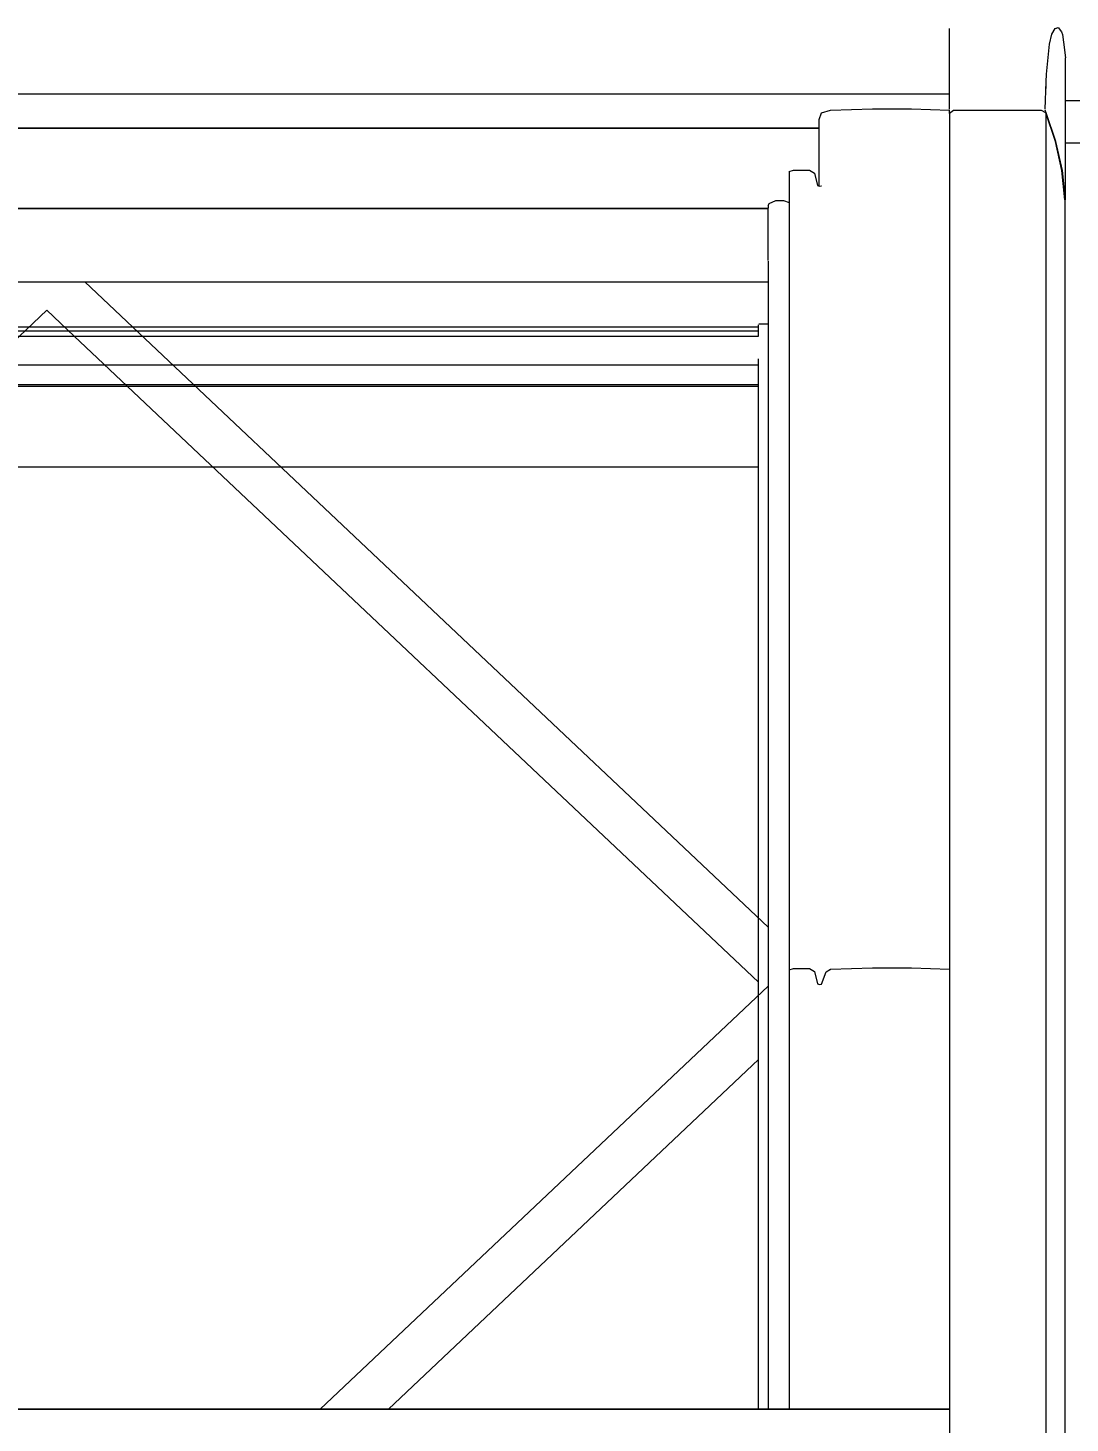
# Model space of a CAD drawing. Header units: metres. Extents: x -3 to 171, y -23 to 41.
# Drawn here: x 1.479 to 1.914, y -3.568 to -2.984 of the extents above; entities that cross this region are included whole.
import ezdxf

# ---------------------------------------------------------------- set-up
doc = ezdxf.new("R2010")
doc.units = ezdxf.units.M
doc.header["$MEASUREMENT"] = 0
doc.set_wipeout_variables(frame=1)
doc.linetypes.add('Achse', pattern=[0.004, 0.002, -0.001, 0, -0.001])
doc.linetypes.add('Wipeout_Contour', pattern=[1, 0, -1])
doc.layers.add('6._Dach PP STG1_1_000 Achsraster', color=7, linetype='Continuous')
doc.layers.add('6._Dach PP STG1_1_325 Dachfenster', color=7, linetype='Continuous')
doc.styles.add('ERSTELLTER_STIL_2', font='')
doc.styles.get('ERSTELLTER_STIL_2').set_extended_font_data('Eurostile')

msp = doc.modelspace()

# ---------------------------------------------------------------- linework, layer by layer
at = {"layer": '6._Dach PP STG1_1_000 Achsraster', "color": 5, "linetype": 'Achse', "lineweight": 0, "ltscale": 1000}
msp.add_line((-1.5, -3), (21, -3), dxfattribs=at)
at = {"layer": '6._Dach PP STG1_1_325 Dachfenster', "color": 7, "linetype": 'Continuous', "lineweight": 13, "ltscale": 1000}
msp.add_line((1.48685, -1.28276), (1.48685, -3.21337), dxfattribs=at)

# ---------------------------------------------------------------- texts
at = {"layer": '6._Dach PP STG1_1_325 Dachfenster', "color": 7, "linetype": 'Continuous', "lineweight": 13, "insert": (1.2986, -3.21414), "char_height": 0.075, "attachment_point": 7, "style": 'ERSTELLTER_STIL_2'}
msp.add_mtext('\\A1;{\\pql;\\pt0;\\fEurostile|b0|i0|c0|p0;\\W1.000000;PH 115\\fEurostile|b0|i0|c0|p0;\\W1.000000;\\A1{\\H.66x;\\S^  ;}\\fEurostile|b0|i0|c0|p0;\\W1.000000;\\fEurostile|b0|i0|c0|p0;\\W1.000000;}', dxfattribs=at)

# ---------------------------------------------------------------- wipeouts: each hides what was drawn before it
at = {"color": 254, "linetype": 'Wipeout_Contour', "lineweight": 0, "ltscale": 14.438521}
msp.add_wipeout([(1.91255, -3.01484), (1.91255, -3.01541), (1.92685, -3.01541), (1.92685, -3.01484)], dxfattribs=at).dxf.layer = '6._Dach PP STG1_1_325 Dachfenster'
at = {"color": 254, "linetype": 'Wipeout_Contour', "lineweight": 0, "ltscale": 22.042191}
msp.add_wipeout([(1.78825, -3.05854), (1.78825, -3.05967), (1.78835, -3.08153), (1.78825, -3.56164), (1.78875, -3.56164), (1.78875, -3.05769)], dxfattribs=at).dxf.layer = '6._Dach PP STG1_1_325 Dachfenster'
at = {"color": 254, "linetype": 'Wipeout_Contour', "lineweight": 0, "ltscale": 14.667042}
msp.add_wipeout([(1.92685, -3.07367), (1.91235, -3.07367), (1.91235, -3.0917), (1.92685, -3.0917)], dxfattribs=at).dxf.layer = '6._Dach PP STG1_1_325 Dachfenster'
at = {"color": 254, "linetype": 'Wipeout_Contour', "lineweight": 0, "ltscale": 15.781985}
msp.add_wipeout([(1.79705, -3.56164), (1.79895, -3.56164), (1.79895, -3.37752), (1.79705, -3.37801)], dxfattribs=at).dxf.layer = '6._Dach PP STG1_1_325 Dachfenster'
at = {"color": 254, "linetype": 'Wipeout_Contour', "lineweight": 0, "ltscale": 19.968576}
msp.add_wipeout([(1.84815, -3.56164), (1.86405, -3.56164), (1.86405, -3.52738), (1.86405, -3.37775), (1.84815, -3.37723)], dxfattribs=at).dxf.layer = '6._Dach PP STG1_1_325 Dachfenster'
at = {"color": 254, "linetype": 'Wipeout_Contour', "lineweight": 0, "ltscale": 15.813404}
msp.add_wipeout([(1.80975, -3.56164), (1.81055, -3.56164), (1.81055, -3.38402), (1.80975, -3.38423)], dxfattribs=at).dxf.layer = '6._Dach PP STG1_1_325 Dachfenster'

# ---------------------------------------------------------------- next in the draw order: wipeouts: each hides what was drawn before it
at = {"color": 254, "linetype": 'Wipeout_Contour', "lineweight": 0, "ltscale": 51.393458}
msp.add_wipeout([(1.88423, -2.98422), (1.90955, -2.98422), (1.91086, -2.98607), (1.91125, -2.98718), (1.91179, -2.99035), (1.91255, -2.99685), (1.91255, -3.01484), (1.92685, -3.01484), (1.92685, -2.95558), (1.91449, -2.95558), (1.91449, -2.95834), (1.91449, -2.96046), (1.88885, -2.96046), (1.88885, -2.95926), (1.88486, -2.95926)], dxfattribs=at).dxf.layer = '6._Dach PP STG1_1_325 Dachfenster'
at = {"color": 254, "linetype": 'Wipeout_Contour', "lineweight": 0, "ltscale": 26.900931}
msp.add_wipeout([(1.09759, -2.95926), (1.09798, -2.98422), (1.10965, -2.98422), (1.10965, -3.01187), (1.86405, -3.01187), (1.86405, -2.98422), (1.87573, -2.98422), (1.87611, -2.95926)], dxfattribs=at).dxf.layer = '6._Dach PP STG1_1_325 Dachfenster'
at = {"color": 254, "linetype": 'Wipeout_Contour', "lineweight": 0, "ltscale": 15.428177}
msp.add_wipeout([(1.86575, -3.01893), (1.86575, -3.59082), (1.90255, -3.59082), (1.90255, -3.01893)], dxfattribs=at).dxf.layer = '6._Dach PP STG1_1_325 Dachfenster'
at = {"color": 254, "linetype": 'Wipeout_Contour', "lineweight": 0, "ltscale": 15.249348}
msp.add_wipeout([(1.78875, -3.05769), (1.78875, -3.56164), (1.79155, -3.56164), (1.79155, -3.05656)], dxfattribs=at).dxf.layer = '6._Dach PP STG1_1_325 Dachfenster'
at = {"color": 254, "linetype": 'Wipeout_Contour', "lineweight": 0, "ltscale": 14.625463}
msp.add_wipeout([(1.92685, -3.06787), (1.91235, -3.06787), (1.91235, -3.07367), (1.92685, -3.07367)], dxfattribs=at).dxf.layer = '6._Dach PP STG1_1_325 Dachfenster'
at = {"color": 254, "linetype": 'Wipeout_Contour', "lineweight": 0, "ltscale": 39.043825}
msp.add_wipeout([(1.91235, -3.0917), (1.91235, -3.62657), (1.91255, -3.62845), (1.91315, -3.63161), (1.91445, -3.64552), (1.91445, -3.66149), (1.91448, -3.70979), (1.92685, -3.70979), (1.92685, -3.0917)], dxfattribs=at).dxf.layer = '6._Dach PP STG1_1_325 Dachfenster'
at = {"color": 254, "linetype": 'Wipeout_Contour', "lineweight": 0, "ltscale": 15.830366}
msp.add_wipeout([(1.80765, -3.56164), (1.80895, -3.56164), (1.80895, -3.38395), (1.80765, -3.37879)], dxfattribs=at).dxf.layer = '6._Dach PP STG1_1_325 Dachfenster'

# ---------------------------------------------------------------- next in the draw order: wipeouts: each hides what was drawn before it
at = {"color": 254, "linetype": 'Wipeout_Contour', "lineweight": 0, "ltscale": 10.068917}
msp.add_wipeout([(1.86405, -2.98422), (1.90826, -2.98457), (1.90955, -2.98422)], dxfattribs=at).dxf.layer = '6._Dach PP STG1_1_325 Dachfenster'
at = {"color": 254, "linetype": 'Wipeout_Contour', "lineweight": 0, "ltscale": 14.320672}
msp.add_wipeout([(1.86405, -2.99113), (1.86405, -3.00365), (1.90468, -3.00365), (1.90589, -2.99113)], dxfattribs=at).dxf.layer = '6._Dach PP STG1_1_325 Dachfenster'
at = {"color": 254, "linetype": 'Wipeout_Contour', "lineweight": 0, "ltscale": 15.388993}
msp.add_wipeout([(1.86405, -3.02019), (1.86405, -3.59082), (1.86575, -3.59082), (1.86575, -3.01893)], dxfattribs=at).dxf.layer = '6._Dach PP STG1_1_325 Dachfenster'
at = {"color": 254, "linetype": 'Wipeout_Contour', "lineweight": 0, "ltscale": 22.420015}
msp.add_wipeout([(1.91255, -3.05626), (1.91235, -3.06787), (1.92685, -3.06787), (1.92685, -3.03252), (1.91255, -3.03252), (1.91255, -3.04873)], dxfattribs=at).dxf.layer = '6._Dach PP STG1_1_325 Dachfenster'
at = {"color": 254, "linetype": 'Wipeout_Contour', "lineweight": 0, "ltscale": 13.88323}
msp.add_wipeout([(1.18535, -3.05988), (1.18535, -3.07049), (1.78835, -3.07049), (1.78835, -3.05988)], dxfattribs=at).dxf.layer = '6._Dach PP STG1_1_325 Dachfenster'
at = {"color": 254, "linetype": 'Wipeout_Contour', "lineweight": 0, "ltscale": 15.252419}
msp.add_wipeout([(1.79155, -3.05656), (1.79155, -3.56164), (1.79465, -3.56164), (1.79465, -3.05649)], dxfattribs=at).dxf.layer = '6._Dach PP STG1_1_325 Dachfenster'
at = {"color": 254, "linetype": 'Wipeout_Contour', "lineweight": 0, "ltscale": 13.925372}
msp.add_wipeout([(1.18535, -3.0748), (1.18535, -3.07982), (1.78835, -3.07982), (1.78835, -3.0748)], dxfattribs=at).dxf.layer = '6._Dach PP STG1_1_325 Dachfenster'
at = {"color": 254, "linetype": 'Wipeout_Contour', "lineweight": 0, "ltscale": 13.962065}
msp.add_wipeout([(1.18545, -3.09043), (1.78825, -3.09043), (1.78825, -3.08499), (1.18545, -3.08499)], dxfattribs=at).dxf.layer = '6._Dach PP STG1_1_325 Dachfenster'
at = {"color": 254, "linetype": 'Wipeout_Contour', "lineweight": 0, "ltscale": 15.812389}
msp.add_wipeout([(1.80895, -3.56164), (1.80975, -3.56164), (1.80975, -3.38423), (1.80895, -3.38395)], dxfattribs=at).dxf.layer = '6._Dach PP STG1_1_325 Dachfenster'

# ---------------------------------------------------------------- next in the draw order: wipeouts: each hides what was drawn before it
at = {"color": 254, "linetype": 'Wipeout_Contour', "lineweight": 0, "ltscale": 14.284201}
msp.add_wipeout([(1.86405, -2.98457), (1.86405, -2.98692), (1.90685, -2.98692), (1.90826, -2.98457)], dxfattribs=at).dxf.layer = '6._Dach PP STG1_1_325 Dachfenster'
at = {"color": 254, "linetype": 'Wipeout_Contour', "lineweight": 0, "ltscale": 20.264688}
msp.add_wipeout([(1.91105, -3.04401), (1.91105, -3.6153), (1.91125, -3.6162), (1.91235, -3.62657), (1.91235, -3.05626)], dxfattribs=at).dxf.layer = '6._Dach PP STG1_1_325 Dachfenster'
at = {"color": 254, "linetype": 'Wipeout_Contour', "lineweight": 0, "ltscale": 13.908827}
msp.add_wipeout([(1.18535, -3.07049), (1.18535, -3.0748), (1.78835, -3.0748), (1.78835, -3.07049)], dxfattribs=at).dxf.layer = '6._Dach PP STG1_1_325 Dachfenster'
at = {"color": 254, "linetype": 'Wipeout_Contour', "lineweight": 0, "ltscale": 20.828034}
msp.add_wipeout([(1.78835, -3.08067), (1.18535, -3.08067), (1.18535, -3.08153), (1.18545, -3.08258), (1.78825, -3.08258), (1.78825, -3.0818)], dxfattribs=at).dxf.layer = '6._Dach PP STG1_1_325 Dachfenster'
at = {"color": 254, "linetype": 'Wipeout_Contour', "lineweight": 0, "ltscale": 15.833016}
msp.add_wipeout([(1.81055, -3.56164), (1.81255, -3.56164), (1.81255, -3.37886), (1.81055, -3.38402)], dxfattribs=at).dxf.layer = '6._Dach PP STG1_1_325 Dachfenster'

# ---------------------------------------------------------------- next in the draw order: wipeouts: each hides what was drawn before it
at = {"color": 254, "linetype": 'Wipeout_Contour', "lineweight": 0, "ltscale": 14.290495}
msp.add_wipeout([(1.86405, -2.98692), (1.86405, -2.99113), (1.90589, -2.99113), (1.90685, -2.98692)], dxfattribs=at).dxf.layer = '6._Dach PP STG1_1_325 Dachfenster'
at = {"color": 254, "linetype": 'Wipeout_Contour', "lineweight": 0, "ltscale": 20.245196}
msp.add_wipeout([(1.90835, -3.60344), (1.90855, -3.60403), (1.91105, -3.6153), (1.91105, -3.04401), (1.90835, -3.03184)], dxfattribs=at).dxf.layer = '6._Dach PP STG1_1_325 Dachfenster'
at = {"color": 254, "linetype": 'Wipeout_Contour', "lineweight": 0, "ltscale": 13.945344}
msp.add_wipeout([(1.18545, -3.08364), (1.78825, -3.08364), (1.78825, -3.08258), (1.18545, -3.08258)], dxfattribs=at).dxf.layer = '6._Dach PP STG1_1_325 Dachfenster'
at = {"color": 254, "linetype": 'Wipeout_Contour', "lineweight": 0, "ltscale": 15.802586}
msp.add_wipeout([(1.80555, -3.56164), (1.80765, -3.56164), (1.80765, -3.37879), (1.80555, -3.37752)], dxfattribs=at).dxf.layer = '6._Dach PP STG1_1_325 Dachfenster'
at = {"color": 254, "linetype": 'Wipeout_Contour', "lineweight": 0, "ltscale": 15.813668}
msp.add_wipeout([(1.81255, -3.56164), (1.81435, -3.56164), (1.81435, -3.3778), (1.81255, -3.37886)], dxfattribs=at).dxf.layer = '6._Dach PP STG1_1_325 Dachfenster'

# ---------------------------------------------------------------- next in the draw order: wipeouts: each hides what was drawn before it
at = {"color": 254, "linetype": 'Wipeout_Contour', "lineweight": 0, "ltscale": 20.197094}
msp.add_wipeout([(1.90435, -3.01989), (1.90435, -3.59156), (1.90455, -3.59208), (1.90835, -3.60344), (1.90835, -3.03184)], dxfattribs=at).dxf.layer = '6._Dach PP STG1_1_325 Dachfenster'
at = {"color": 254, "linetype": 'Wipeout_Contour', "lineweight": 0, "ltscale": 14.943933}
msp.add_wipeout([(1.80975, -3.05055), (1.80975, -3.38423), (1.81055, -3.38402), (1.81055, -3.0503)], dxfattribs=at).dxf.layer = '6._Dach PP STG1_1_325 Dachfenster'
at = {"color": 254, "linetype": 'Wipeout_Contour', "lineweight": 0, "ltscale": 13.935261}
msp.add_wipeout([(1.18535, -3.07982), (1.18535, -3.08067), (1.78835, -3.08067), (1.78835, -3.07982)], dxfattribs=at).dxf.layer = '6._Dach PP STG1_1_325 Dachfenster'
at = {"color": 254, "linetype": 'Wipeout_Contour', "lineweight": 0, "ltscale": 13.948292}
msp.add_wipeout([(1.18545, -3.08364), (1.18545, -3.08428), (1.78825, -3.08428), (1.78825, -3.08364)], dxfattribs=at).dxf.layer = '6._Dach PP STG1_1_325 Dachfenster'
at = {"color": 254, "linetype": 'Wipeout_Contour', "lineweight": 0, "ltscale": 15.787712}
msp.add_wipeout([(1.80555, -3.37752), (1.79895, -3.37752), (1.79895, -3.56164), (1.80555, -3.56164)], dxfattribs=at).dxf.layer = '6._Dach PP STG1_1_325 Dachfenster'
at = {"color": 254, "linetype": 'Wipeout_Contour', "lineweight": 0, "ltscale": 15.829717}
msp.add_wipeout([(1.81435, -3.56164), (1.83195, -3.56164), (1.83195, -3.37723), (1.81435, -3.3778)], dxfattribs=at).dxf.layer = '6._Dach PP STG1_1_325 Dachfenster'

# ---------------------------------------------------------------- next in the draw order: wipeouts: each hides what was drawn before it
at = {"color": 254, "linetype": 'Wipeout_Contour', "lineweight": 0, "ltscale": 19.852067}
msp.add_wipeout([(1.90255, -3.01893), (1.90255, -3.59082), (1.90402, -3.59082), (1.90435, -3.59156), (1.90435, -3.01989)], dxfattribs=at).dxf.layer = '6._Dach PP STG1_1_325 Dachfenster'
at = {"color": 254, "linetype": 'Wipeout_Contour', "lineweight": 0, "ltscale": 14.942359}
msp.add_wipeout([(1.80975, -3.05055), (1.80895, -3.05027), (1.80895, -3.38395), (1.80975, -3.38423)], dxfattribs=at).dxf.layer = '6._Dach PP STG1_1_325 Dachfenster'
at = {"color": 254, "linetype": 'Wipeout_Contour', "lineweight": 0, "ltscale": 15.259526}
msp.add_wipeout([(1.79465, -3.56164), (1.79705, -3.56164), (1.79705, -3.05731), (1.79465, -3.05649)], dxfattribs=at).dxf.layer = '6._Dach PP STG1_1_325 Dachfenster'
at = {"color": 254, "linetype": 'Wipeout_Contour', "lineweight": 0, "ltscale": 13.950672}
msp.add_wipeout([(1.18545, -3.08499), (1.78825, -3.08499), (1.78825, -3.08428), (1.18545, -3.08428)], dxfattribs=at).dxf.layer = '6._Dach PP STG1_1_325 Dachfenster'
at = {"color": 254, "linetype": 'Wipeout_Contour', "lineweight": 0, "ltscale": 15.858063}
msp.add_wipeout([(1.83195, -3.56164), (1.84815, -3.56164), (1.84815, -3.37723), (1.83195, -3.37723)], dxfattribs=at).dxf.layer = '6._Dach PP STG1_1_325 Dachfenster'

# ---------------------------------------------------------------- next in the draw order: wipeouts: each hides what was drawn before it
at = {"color": 254, "linetype": 'Wipeout_Contour', "lineweight": 0, "ltscale": 14.90652}
msp.add_wipeout([(1.79895, -3.04383), (1.79895, -3.37752), (1.80555, -3.37752), (1.80555, -3.04383)], dxfattribs=at).dxf.layer = '6._Dach PP STG1_1_325 Dachfenster'
at = {"color": 254, "linetype": 'Wipeout_Contour', "lineweight": 0, "ltscale": 14.93478}
msp.add_wipeout([(1.81055, -3.0503), (1.81055, -3.38402), (1.81255, -3.37886), (1.81255, -3.04514)], dxfattribs=at).dxf.layer = '6._Dach PP STG1_1_325 Dachfenster'
at = {"color": 254, "linetype": 'Wipeout_Contour', "lineweight": 0, "ltscale": 15.707381}
msp.add_wipeout([(1.10965, -3.56177), (1.10965, -3.56751), (1.86405, -3.56751), (1.86405, -3.56177)], dxfattribs=at).dxf.layer = '6._Dach PP STG1_1_325 Dachfenster'

# ---------------------------------------------------------------- next in the draw order: wipeouts: each hides what was drawn before it
at = {"color": 254, "linetype": 'Wipeout_Contour', "lineweight": 0, "ltscale": 14.898311}
msp.add_wipeout([(1.79895, -3.04383), (1.79705, -3.04433), (1.79705, -3.37801), (1.79895, -3.37752)], dxfattribs=at).dxf.layer = '6._Dach PP STG1_1_325 Dachfenster'
at = {"color": 254, "linetype": 'Wipeout_Contour', "lineweight": 0, "ltscale": 14.916871}
msp.add_wipeout([(1.80765, -3.0451), (1.80555, -3.04383), (1.80555, -3.37752), (1.80765, -3.37879)], dxfattribs=at).dxf.layer = '6._Dach PP STG1_1_325 Dachfenster'
at = {"color": 254, "linetype": 'Wipeout_Contour', "lineweight": 0, "ltscale": 14.92999}
msp.add_wipeout([(1.81255, -3.04514), (1.81255, -3.37886), (1.81435, -3.3778), (1.81435, -3.04408)], dxfattribs=at).dxf.layer = '6._Dach PP STG1_1_325 Dachfenster'
at = {"color": 254, "linetype": 'Wipeout_Contour', "lineweight": 0, "ltscale": 12.344468}
msp.add_wipeout([(1.10965, -3.56177), (1.86405, -3.56177), (1.10965, -3.56164)], dxfattribs=at).dxf.layer = '6._Dach PP STG1_1_325 Dachfenster'

# ---------------------------------------------------------------- next in the draw order: wipeouts: each hides what was drawn before it
at = {"color": 254, "linetype": 'Wipeout_Contour', "lineweight": 0, "ltscale": 14.948249}
msp.add_wipeout([(1.83195, -3.04351), (1.81435, -3.04408), (1.81435, -3.3778), (1.83195, -3.37723)], dxfattribs=at).dxf.layer = '6._Dach PP STG1_1_325 Dachfenster'
at = {"color": 254, "linetype": 'Wipeout_Contour', "lineweight": 0, "ltscale": 14.93174}
msp.add_wipeout([(1.80765, -3.0451), (1.80765, -3.37879), (1.80895, -3.38395), (1.80895, -3.05027)], dxfattribs=at).dxf.layer = '6._Dach PP STG1_1_325 Dachfenster'
at = {"color": 254, "linetype": 'Wipeout_Contour', "lineweight": 0, "ltscale": 49.340981}
msp.add_wipeout([(1.79705, -3.05274), (1.17665, -3.05274), (1.17665, -3.05731), (1.17905, -3.05649), (1.18215, -3.05656), (1.18495, -3.05769), (1.18545, -3.05854), (1.18545, -3.05967), (1.78825, -3.05967), (1.78825, -3.05854), (1.78875, -3.05769), (1.79155, -3.05656), (1.79465, -3.05649), (1.79705, -3.05731)], dxfattribs=at).dxf.layer = '6._Dach PP STG1_1_325 Dachfenster'
at = {"color": 254, "linetype": 'Wipeout_Contour', "lineweight": 0, "ltscale": 29.853716}
msp.add_wipeout([(1.18545, -3.36016), (1.18545, -3.3849), (1.37259, -3.56164), (1.60111, -3.56164), (1.78825, -3.3849), (1.78825, -3.36016), (1.50273, -3.0905), (1.47098, -3.0905)], dxfattribs=at).dxf.layer = '6._Dach PP STG1_1_325 Dachfenster'

# ---------------------------------------------------------------- next in the draw order: linework, layer by layer
at = {"layer": '6._Dach PP STG1_1_325 Dachfenster', "color": 7, "linetype": 'Continuous', "lineweight": 13, "ltscale": 1000, "flags": 128}
for points in [[(1.18535, -3.05967), (1.78835, -3.05967)], [(1.78825, -3.05854), (1.78875, -3.05769)], [(1.78825, -3.05854), (1.78825, -3.05967)], [(1.78835, -3.08153), (1.78835, -3.08067), (1.78835, -3.07982), (1.78835, -3.0748), (1.78835, -3.07049), (1.78835, -3.05988)], [(1.78875, -3.05769), (1.79155, -3.05656)], [(1.79155, -3.05656), (1.79465, -3.05649)], [(1.79465, -3.05649), (1.79705, -3.05731)], [(1.48685, -3.10238), (1.4754, -3.1132), (1.46566, -3.12239), (1.18942, -3.38328)], [(1.79705, -3.37801), (1.79895, -3.37752), (1.80555, -3.37752)], [(1.80555, -3.37752), (1.80765, -3.37879)], [(1.80765, -3.37879), (1.80895, -3.38395)], [(1.81055, -3.38402), (1.81255, -3.37886)], [(1.81255, -3.37886), (1.81435, -3.3778)], [(1.80895, -3.38395), (1.80975, -3.38423)], [(1.80975, -3.38423), (1.81055, -3.38402)]]:
    msp.add_lwpolyline(points, dxfattribs=at)

# ---------------------------------------------------------------- next in the draw order: wipeouts: each hides what was drawn before it
at = {"color": 254, "linetype": 'Wipeout_Contour', "lineweight": 0, "ltscale": 11.433924}
msp.add_wipeout([(1.80955, -3.02258), (1.80955, -3.05048), (1.81045, -3.05036)], dxfattribs=at).dxf.layer = '6._Dach PP STG1_1_325 Dachfenster'
at = {"color": 254, "linetype": 'Wipeout_Contour', "lineweight": 0, "ltscale": 14.980737}
msp.add_wipeout([(1.83195, -3.04351), (1.83195, -3.37723), (1.84815, -3.37723), (1.84815, -3.04351)], dxfattribs=at).dxf.layer = '6._Dach PP STG1_1_325 Dachfenster'
at = {"color": 254, "linetype": 'Wipeout_Contour', "lineweight": 0, "ltscale": 10.321198}
msp.add_wipeout([(1.78825, -3.0905), (1.50273, -3.0905), (1.78825, -3.36016)], dxfattribs=at).dxf.layer = '6._Dach PP STG1_1_325 Dachfenster'
at = {"color": 254, "linetype": 'Wipeout_Contour', "lineweight": 0, "ltscale": 12.038606}
msp.add_wipeout([(1.78825, -3.3849), (1.60111, -3.56164), (1.78825, -3.56164)], dxfattribs=at).dxf.layer = '6._Dach PP STG1_1_325 Dachfenster'

# ---------------------------------------------------------------- next in the draw order: linework, layer by layer
at = {"layer": '6._Dach PP STG1_1_325 Dachfenster', "color": 7, "linetype": 'Continuous', "lineweight": 13, "ltscale": 1000, "flags": 128}
for points in [[(1.78825, -3.0818), (1.78825, -3.56164)], [(1.18545, -3.09043), (1.78825, -3.09043)], [(1.18545, -3.0905), (1.78825, -3.0905)], [(1.50273, -3.0905), (1.78825, -3.36016)], [(1.48685, -3.10238), (1.49831, -3.1132), (1.50804, -3.12239), (1.78429, -3.38328)], [(1.18942, -3.1132), (1.78429, -3.1132)], [(1.18955, -3.10931), (1.78415, -3.10931)], [(1.18955, -3.11101), (1.78415, -3.11101)], [(1.78415, -3.10846), (1.78415, -3.1132)], [(1.78825, -3.10825), (1.78435, -3.10825)], [(1.18955, -3.12522), (1.78415, -3.12522)], [(1.78415, -3.12267), (1.78415, -3.56164)], [(1.18955, -3.13335), (1.78415, -3.13335)], [(1.18955, -3.13413), (1.78415, -3.13413)], [(1.18955, -3.16786), (1.78415, -3.16786)], [(1.60111, -3.56164), (1.78825, -3.3849)], [(1.62956, -3.56164), (1.78429, -3.41552)], [(1.86405, -3.56164), (1.10965, -3.56164)]]:
    msp.add_lwpolyline(points, dxfattribs=at)

# ---------------------------------------------------------------- next in the draw order: wipeouts: each hides what was drawn before it
at = {"color": 254, "linetype": 'Wipeout_Contour', "lineweight": 0, "ltscale": 14.373381}
msp.add_wipeout([(1.81056, -3.01991), (1.80955, -3.02258), (1.81055, -3.05023), (1.81255, -3.04514)], dxfattribs=at).dxf.layer = '6._Dach PP STG1_1_325 Dachfenster'
at = {"color": 254, "linetype": 'Wipeout_Contour', "lineweight": 0, "ltscale": 15.013489}
msp.add_wipeout([(1.84815, -3.04351), (1.84815, -3.37723), (1.86405, -3.37775), (1.86405, -3.04403)], dxfattribs=at).dxf.layer = '6._Dach PP STG1_1_325 Dachfenster'

# ---------------------------------------------------------------- next in the draw order: linework, layer by layer
at = {"layer": '6._Dach PP STG1_1_325 Dachfenster', "color": 7, "linetype": 'Continuous', "lineweight": 13, "ltscale": 1000, "flags": 128}
msp.add_lwpolyline([(1.81435, -3.3778), (1.83195, -3.37723), (1.84815, -3.37723), (1.86405, -3.37775)], dxfattribs=at)

# ---------------------------------------------------------------- next in the draw order: wipeouts: each hides what was drawn before it
at = {"color": 254, "linetype": 'Wipeout_Contour', "lineweight": 0, "ltscale": 10.070988}
msp.add_wipeout([(1.81435, -3.01876), (1.81055, -3.01983), (1.81435, -3.04408)], dxfattribs=at).dxf.layer = '6._Dach PP STG1_1_325 Dachfenster'
at = {"color": 254, "linetype": 'Wipeout_Contour', "lineweight": 0, "ltscale": 14.363177}
msp.add_wipeout([(1.84815, -3.04351), (1.86405, -3.04403), (1.86405, -3.01871), (1.84815, -3.0182)], dxfattribs=at).dxf.layer = '6._Dach PP STG1_1_325 Dachfenster'

# ---------------------------------------------------------------- next in the draw order: wipeouts: each hides what was drawn before it
at = {"color": 254, "linetype": 'Wipeout_Contour', "lineweight": 0, "ltscale": 11.126547}
msp.add_wipeout([(1.81055, -3.01983), (1.81255, -3.04514), (1.81435, -3.04408)], dxfattribs=at).dxf.layer = '6._Dach PP STG1_1_325 Dachfenster'

# ---------------------------------------------------------------- next in the draw order: wipeouts: each hides what was drawn before it
at = {"color": 254, "linetype": 'Wipeout_Contour', "lineweight": 0, "ltscale": 14.290441}
msp.add_wipeout([(1.81435, -3.04408), (1.83195, -3.04351), (1.83195, -3.0182), (1.81435, -3.01876)], dxfattribs=at).dxf.layer = '6._Dach PP STG1_1_325 Dachfenster'
at = {"color": 254, "linetype": 'Wipeout_Contour', "lineweight": 0, "ltscale": 13.778093}
msp.add_wipeout([(1.16415, -3.03818), (1.80955, -3.03818), (1.80955, -3.02622), (1.16415, -3.02622)], dxfattribs=at).dxf.layer = '6._Dach PP STG1_1_325 Dachfenster'

# ---------------------------------------------------------------- next in the draw order: wipeouts: each hides what was drawn before it
at = {"color": 254, "linetype": 'Wipeout_Contour', "lineweight": 0, "ltscale": 14.328288}
msp.add_wipeout([(1.83195, -3.0182), (1.83195, -3.04351), (1.84815, -3.04351), (1.84815, -3.0182)], dxfattribs=at).dxf.layer = '6._Dach PP STG1_1_325 Dachfenster'
at = {"color": 254, "linetype": 'Wipeout_Contour', "lineweight": 0, "ltscale": 55.179897}
msp.add_wipeout([(1.16415, -3.03818), (1.16415, -3.05048), (1.16475, -3.05027), (1.16605, -3.04511), (1.16815, -3.04383), (1.17475, -3.04383), (1.17665, -3.04433), (1.17665, -3.05274), (1.79705, -3.05274), (1.79705, -3.04433), (1.79895, -3.04383), (1.80555, -3.04383), (1.80765, -3.0451), (1.80895, -3.05027), (1.80955, -3.05048), (1.80955, -3.03818)], dxfattribs=at).dxf.layer = '6._Dach PP STG1_1_325 Dachfenster'

# ---------------------------------------------------------------- next in the draw order: linework, layer by layer
at = {"layer": '6._Dach PP STG1_1_325 Dachfenster', "color": 7, "linetype": 'Continuous', "lineweight": 13, "ltscale": 1000, "flags": 128}
for points in [[(1.79705, -3.04433), (1.79895, -3.04383), (1.80555, -3.04383)], [(1.80555, -3.04383), (1.80765, -3.0451)], [(1.79705, -3.04433), (1.79705, -3.37801), (1.79705, -3.56164)], [(1.80765, -3.0451), (1.80895, -3.05027)], [(1.80895, -3.05027), (1.80975, -3.05055)], [(1.80975, -3.05055), (1.81045, -3.05036)]]:
    msp.add_lwpolyline(points, dxfattribs=at)

# ---------------------------------------------------------------- next in the draw order: wipeouts: each hides what was drawn before it
at = {"color": 254, "linetype": 'Wipeout_Contour', "lineweight": 0, "ltscale": 54.417754}
msp.add_wipeout([(1.86405, -3.01187), (1.10965, -3.01187), (1.10965, -3.01871), (1.12555, -3.0182), (1.14175, -3.0182), (1.15935, -3.01876), (1.16315, -3.01983), (1.16415, -3.02258), (1.16415, -3.02615), (1.80955, -3.02615), (1.80955, -3.02258), (1.81055, -3.01983), (1.81435, -3.01876), (1.83195, -3.0182), (1.84815, -3.0182), (1.86405, -3.01871)], dxfattribs=at).dxf.layer = '6._Dach PP STG1_1_325 Dachfenster'

# ---------------------------------------------------------------- next in the draw order: linework, layer by layer
at = {"layer": '6._Dach PP STG1_1_325 Dachfenster', "color": 7, "linetype": 'Continuous', "lineweight": 13, "ltscale": 1000, "flags": 128}
for points in [[(1.80955, -3.02258), (1.81055, -3.01983)], [(1.16415, -3.02615), (1.80955, -3.02615)], [(1.80955, -3.05048), (1.80955, -3.02258)]]:
    msp.add_lwpolyline(points, dxfattribs=at)

# ---------------------------------------------------------------- next in the draw order: wipeouts: each hides what was drawn before it
at = {"color": 254, "linetype": 'Wipeout_Contour', "lineweight": 0, "ltscale": 39.681892}
msp.add_wipeout([(1.86405, -3.02019), (1.86575, -3.01893), (1.90255, -3.01893), (1.90435, -3.01989), (1.90835, -3.03184), (1.91105, -3.04401), (1.91235, -3.05626), (1.91125, -3.04401), (1.90855, -3.03184), (1.90455, -3.01989), (1.90413, -3.01879), (1.86405, -3.01879)], dxfattribs=at).dxf.layer = '6._Dach PP STG1_1_325 Dachfenster'

# ---------------------------------------------------------------- next in the draw order: wipeouts: each hides what was drawn before it
at = {"color": 254, "linetype": 'Wipeout_Contour', "lineweight": 0, "ltscale": 17.657139}
msp.add_wipeout([(1.91179, -2.99035), (1.91125, -2.98718), (1.91125, -3.04401), (1.91255, -3.05626), (1.91255, -2.99685)], dxfattribs=at).dxf.layer = '6._Dach PP STG1_1_325 Dachfenster'
at = {"color": 254, "linetype": 'Wipeout_Contour', "lineweight": 0, "ltscale": 17.427115}
msp.add_wipeout([(1.86405, -3.00365), (1.86405, -3.01836), (1.90405, -3.01836), (1.90455, -3.00685), (1.90468, -3.00365)], dxfattribs=at).dxf.layer = '6._Dach PP STG1_1_325 Dachfenster'

# ---------------------------------------------------------------- next in the draw order: linework, layer by layer
at = {"layer": '6._Dach PP STG1_1_325 Dachfenster', "color": 7, "linetype": 'Continuous', "lineweight": 13, "ltscale": 1000, "flags": 128}
for points in [[(1.86405, -3.01836), (1.86405, -3.00365), (1.86405, -2.99113), (1.86405, -2.98692), (1.86405, -2.98457)], [(1.10965, -3.01187), (1.86405, -3.01187)], [(1.81055, -3.01983), (1.81435, -3.01876), (1.83195, -3.0182), (1.84815, -3.0182), (1.86405, -3.01871)], [(1.86405, -3.02019), (1.86405, -3.01879)], [(1.86575, -3.01893), (1.86405, -3.02019)], [(1.86405, -3.02019), (1.86405, -3.59082)], [(1.91235, -3.05626), (1.91235, -3.62657)]]:
    msp.add_lwpolyline(points, dxfattribs=at)

# ---------------------------------------------------------------- next in the draw order: wipeouts: each hides what was drawn before it
at = {"color": 254, "linetype": 'Wipeout_Contour', "lineweight": 0, "ltscale": 24.780032}
msp.add_wipeout([(1.90455, -3.00685), (1.90455, -3.01989), (1.90855, -3.03184), (1.90855, -2.98451), (1.90685, -2.98692), (1.90589, -2.99113), (1.90468, -3.00365)], dxfattribs=at).dxf.layer = '6._Dach PP STG1_1_325 Dachfenster'

# ---------------------------------------------------------------- next in the draw order: wipeouts: each hides what was drawn before it
at = {"color": 254, "linetype": 'Wipeout_Contour', "lineweight": 0, "ltscale": 20.466713}
msp.add_wipeout([(1.90855, -2.98451), (1.90855, -3.03184), (1.91125, -3.04401), (1.91125, -2.98718), (1.91086, -2.98607), (1.90955, -2.98422)], dxfattribs=at).dxf.layer = '6._Dach PP STG1_1_325 Dachfenster'
at = {"color": 254, "linetype": 'Wipeout_Contour', "lineweight": 0, "ltscale": 14.927479}
msp.add_wipeout([(1.90413, -3.01879), (1.90455, -3.01989), (1.90455, -3.00685), (1.90405, -3.01836)], dxfattribs=at).dxf.layer = '6._Dach PP STG1_1_325 Dachfenster'

# ---------------------------------------------------------------- next in the draw order: linework, layer by layer
at = {"layer": '6._Dach PP STG1_1_325 Dachfenster', "color": 7, "linetype": 'Continuous', "lineweight": 13, "ltscale": 1000, "flags": 128}
for points in [[(1.90405, -3.01836), (1.90455, -3.00685), (1.90468, -3.00365), (1.90589, -2.99113), (1.90685, -2.98692), (1.90826, -2.98457), (1.90955, -2.98422), (1.91086, -2.98607), (1.91125, -2.98718), (1.91179, -2.99035), (1.91255, -2.99685)], [(1.91255, -3.05626), (1.91255, -2.99685)], [(1.94115, -3.01484), (1.92685, -3.01484), (1.91255, -3.01484)], [(1.90255, -3.01893), (1.86575, -3.01893)], [(1.90435, -3.01989), (1.90255, -3.01893)], [(1.91255, -3.05626), (1.91125, -3.04401), (1.90855, -3.03184), (1.90455, -3.01989), (1.90413, -3.01879)], [(1.90435, -3.01989), (1.90435, -3.59156)], [(1.91235, -3.05626), (1.91105, -3.04401), (1.90835, -3.03184), (1.90435, -3.01989)], [(1.94115, -3.03252), (1.92685, -3.03252), (1.91255, -3.03252)]]:
    msp.add_lwpolyline(points, dxfattribs=at)

doc.saveas('drawing.dxf')
